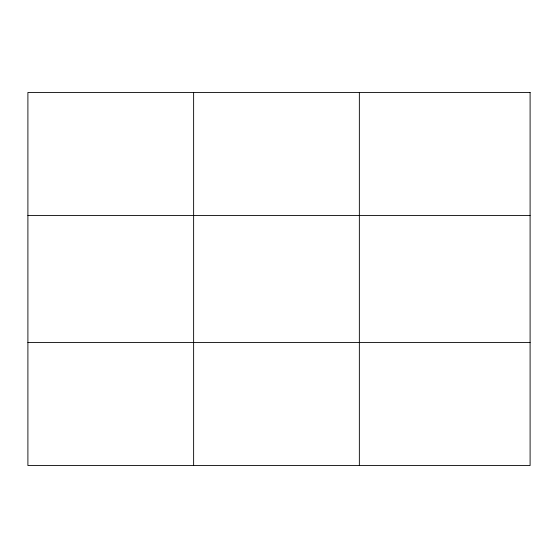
<?xml version="1.0" encoding="UTF-8"?>
<svg xmlns="http://www.w3.org/2000/svg" width="558" height="558" viewBox="0 0 558 558"><rect width="100%" height="100%" fill="white"/><g stroke="black" fill="none" stroke-linecap="round" stroke-linejoin="round"><path stroke-width="0.84" d="M193.626 92.454L193.626 465.546M359.352 92.454L359.352 465.546M27.9 215.576L530.1 215.576M27.9 342.424L530.1 342.424M530.1 92.454L530.1 465.546L27.9 465.546L27.9 92.454L530.1 92.454"/></g></svg>
